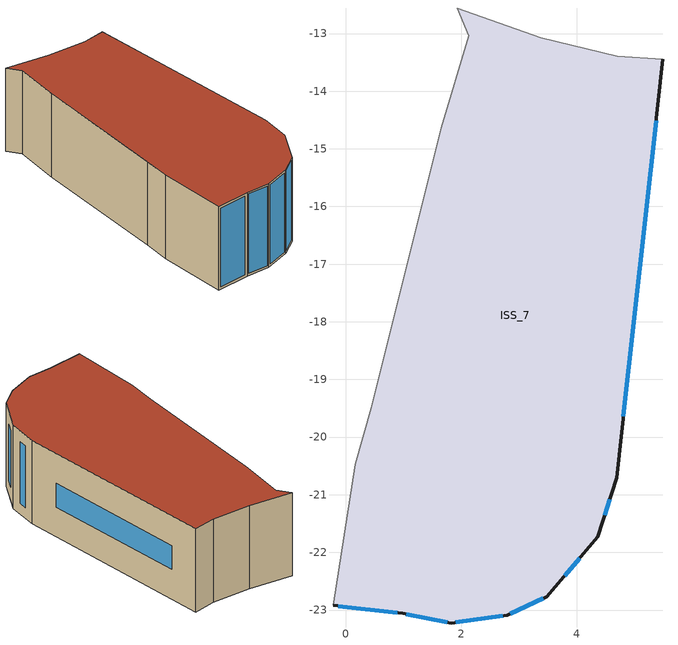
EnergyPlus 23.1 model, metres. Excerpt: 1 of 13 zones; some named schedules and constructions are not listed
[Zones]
ISS_7
 floor outside (90.1-2019 Nonresidential CZ 0 Exterior Floor (Mass)): -0.22,-22.92 0.16,-20.47 0.44,-19.49 1.65,-14.64 2.13,-13.04 1.93,-12.56 3.38,-13.07 4.71,-13.4 5.5,-13.44 4.7,-20.71 4.37,-21.73 3.48,-22.77 2.8,-23.09 1.83,-23.22 0.98,-23.06 z9
 wall outside (90.1-2019 Nonresidential CZ 0 Exterior Wall (Mass)): -0.22,-22.92 0.98,-23.06 1.83,-23.22 2.8,-23.09 3.48,-22.77 4.37,-21.73 4.7,-20.71 5.5,-13.44 z9:12
 wall to ISS_0 (Interior Partition (Mass)_FLIPPED): 5.5,-13.44 4.71,-13.4 3.38,-13.07 1.93,-12.56 2.13,-13.04 1.65,-14.64 0.44,-19.49 z9:12
 wall to ISS_11 (Interior Partition (Mass)): 0.44,-19.49 0.16,-20.47 -0.22,-22.92 z9:12
 window (90.1-2019 Nonresidential CZ 0 Glazing (Operable)): -0.13,-22.93 0.89,-23.05 z9.09:11.91; 1.05,-23.07 1.76,-23.21 z9.07:11.93; 1.9,-23.21 2.72,-23.1 z9.08:11.92; 2.85,-23.06 3.43,-22.8 z9.06:11.94; 3.8,-22.41 4.06,-22.1 z9.48:11.52; 4.49,-21.36 4.58,-21.08 z9.39:11.61; 4.81,-19.64 5.38,-14.51 z10.07:10.93
 roof outside (90.1-2019 Nonresidential CZ 0 Exterior Roof (Mass)): -0.22,-22.92 0.98,-23.06 1.83,-23.22 2.8,-23.09 3.48,-22.77 4.37,-21.73 4.7,-20.71 5.5,-13.44 4.71,-13.4 3.38,-13.07 1.93,-12.56 2.13,-13.04 1.65,-14.64 0.44,-19.49 0.16,-20.47 z12
[Schedule:Day:Hourly]
61e7fb13-a446-4ec6-a607-a4a6cd2284d3: Fraction, 1, 0, 1, 0, 0, 0, 0, 0, 0, 1, 1, 1, 0, 0, 0, 0, 0, 1, 1, 1, 1, 1, 1, 0
da508a49-ad8b-4e53-b9b2-d0164f52c373: Fraction, 1, 1, 1, 0, 0, 0, 1, 0, 1, 1, 1, 0, 1, 1, 1, 1, 1, 1, 1, 1, 1, 1, 1, 1
dcf350dc-4f7b-4b5e-b1b8-92644482046e: Fraction, 0, 0, 0, 0, 0, 0, 0, 0, 1, 1, 1, 0, 0, 1, 1, 1, 1, 1, 1, 1, 1, 1, 1, 1
ee0a353c-06c1-410a-9095-8f6744b1c2f1: Fraction, 1, 1, 1, 1, 1, 1, 0, 0, 1, 1, 1, 1, 0, 0, 0, 1, 1, 1, 1, 1, 1, 1, 1, 1
93529c20-7374-44df-b5d5-3c3c54298201: Fraction, 1, 1, 0, 0, 0, 0, 0, 0, 1, 1, 1, 1, 0, 0, 0, 0, 1, 1, 1, 1, 1, 1, 1, 1
ccaff583-bd9d-4d07-a1ac-620ebebbb31c: Fraction, 1, 1, 1, 0, 0, 0, 1, 1, 1, 1, 1, 0, 0, 0, 0, 0, 0, 0, 1, 1, 1, 1, 1, 1
82c106dd-bc00-4fce-8a04-eb4dc76f4f9c: Fraction, 1, 1, 1, 0, 0, 0, 1, 1, 1, 1, 0, 0, 0, 0, 0, 0, 0, 0, 0, 1, 1, 1, 1, 1
bbd0b068-26ff-4e4f-a8c0-b57341ff118f: Fraction, 1, 1, 1, 1, 1, 0, 0, 1, 1, 1, 1, 1, 1, 1, 1, 1, 1, 1, 1, 1, 1, 1, 1, 1
22fa6a63-464b-4f2c-a65c-d87b5fc7b7d2: Fraction, 1, 1, 1, 1, 1, 1, 1, 1, 1, 1, 1, 1, 0, 1, 0, 0, 0, 0, 1, 1, 1, 1, 1, 1
599195e0-ed3c-47ca-9420-8eb2dc85b173: Fraction, 1, 1, 1, 1, 1, 0, 0, 0, 1, 1, 1, 0, 0, 0, 0, 0, 1, 1, 1, 1, 1, 1, 1, 1
45bf7535-998e-43fd-8738-e1cb52290b51: Fraction, 1, 1, 1, 1, 1, 1, 1, 1, 1, 0, 1, 0, 0, 0, 1, 0, 1, 1, 1, 1, 1, 1, 1, 1
cabfadc2-6953-45da-a61a-3c777a358487: Fraction, 1, 1, 1, 1, 0, 1, 0, 1, 1, 1, 0, 0, 0, 1, 0, 0, 0, 1, 1, 1, 0, 0, 0, 0
6c62541d-0fa1-4a40-aa60-21a33239d522: Fraction, 0, 0, 1, 1, 0, 0, 0, 0, 1, 1, 1, 1, 1, 1, 1, 1, 1, 1, 1, 1, 1, 1, 1, 1
010681ba-3f35-4375-ab69-e478d26ef3a8: Fraction, 1, 1, 1, 1, 1, 0, 1, 0, 1, 1, 1, 0, 0, 0, 0, 0, 1, 1, 1, 0, 0, 0, 0, 0
f4995040-d87e-4d6b-8b10-33307671ceab: Fraction, 0, 0, 0, 1, 1, 0, 0, 0, 1, 1, 1, 1, 1, 1, 1, 1, 1, 1, 1, 1, 1, 1, 1, 1
40516d12-9d9c-490d-bfd0-43ec75ffd147: Fraction, 1, 1, 1, 1, 0, 1, 0, 0, 0, 1, 1, 1, 0, 1, 1, 1, 1, 1, 1, 1, 1, 1, 1, 1
f0ca66fc-98c0-45fc-b267-2071b25404df: Fraction, 1, 1, 1, 0, 1, 1, 1, 1, 1, 1, 1, 0, 0, 1, 0, 0, 1, 0, 1, 1, 1, 1, 1, 1
912a42c6-4e4a-4a4a-86b4-7e837848d989: Fraction, 1, 1, 1, 1, 1, 1, 1, 1, 1, 1, 1, 0, 0, 1, 1, 1, 1, 1, 1, 1, 1, 1, 1, 0
dc0ba347-f5a3-4e9a-83c0-c83cc8bc54ae: Fraction, 0, 1, 0, 0, 0, 0, 0, 0, 1, 1, 1, 0, 0, 0, 0, 0, 1, 1, 1, 1, 1, 1, 1, 1
ecea5fd7-fd1b-406f-aead-827340311a92: Fraction, 1, 0, 0, 0, 0, 0, 0, 0, 1, 1, 0, 1, 1, 1, 0, 1, 1, 1, 1, 1, 0, 0, 0, 0
2e9cac2a-bf76-4c29-afb8-0580842f94bd: Fraction, 0, 0, 0, 1, 0, 1, 1, 1, 1, 1, 1, 1, 0, 0, 0, 0, 1, 0, 1, 1, 1, 1, 1, 1
8ddd8f98-3bd6-4dbb-9028-2ad25883ccd4: Fraction, 1, 1, 1, 1, 1, 1, 0, 0, 1, 1, 1, 0, 0, 1, 1, 1, 1, 1, 1, 1, 1, 1, 1, 1
3e242ed7-cd6c-40cd-b18f-d34fd88d666a: Fraction, 1, 0, 0, 0, 0, 0, 1, 0, 0, 0, 0, 1, 1, 1, 1, 1, 1, 1, 1, 1, 1, 1, 1, 1
a575a69e-0300-4b39-b79f-9cb5c69989e1: Fraction, 1, 1, 1, 0, 1, 0, 0, 1, 1, 1, 1, 0, 1, 0, 0, 0, 0, 0, 0, 1, 1, 1, 1, 1
c71735a8-d2ba-4572-830a-0894734640e5: Fraction, 1, 1, 1, 0, 0, 0, 1, 1, 1, 1, 1, 1, 0, 0, 0, 0, 1, 1, 1, 1, 1, 1, 1, 1
15a84b72-439d-4805-ac4c-ff4de479cb51: Fraction, 1, 0, 0, 0, 0, 1, 0, 0, 1, 1, 1, 0, 0, 0, 0, 0, 0, 0, 0, 1, 1, 1, 1, 1
2fba47ff-7b53-40d4-9c31-7281f1302855: Fraction, 1, 1, 0, 0, 0, 1, 1, 0, 1, 1, 0, 0, 0, 0, 0, 0, 0, 0, 0, 0, 1, 1, 1, 1
3bb729e9-ca62-4469-8274-3f21b47b349f: Fraction, 1, 1, 1, 1, 1, 1, 1, 0, 1, 1, 0, 0, 0, 0, 0, 0, 1, 0, 0, 0, 0, 0, 1, 1
8c979c6f-6f2c-4314-9f72-cd5781efeae1: Fraction, 1, 1, 1, 1, 1, 1, 1, 1, 1, 0, 1, 0, 0, 0, 1, 1, 1, 1, 1, 1, 1, 1, 0, 0
c2eda44f-94bb-4372-852e-6bef2cd02afb: Fraction, 0, 0, 0, 0, 0, 0, 0, 0, 0, 1, 0, 1, 1, 0, 1, 1, 1, 1, 1, 0, 1, 1, 1, 0
cb2e8875-93ba-420c-9320-8b74680c8990: Fraction, 0, 0, 0, 0, 0, 0, 0, 0, 1, 1, 1, 0, 0, 0, 1, 1, 0, 0, 1, 1, 1, 1, 1, 0
e062ad48-5426-41dd-bf23-2009f85f336c: Fraction, 1, 1, 1, 1, 1, 1, 1, 1, 1, 1, 0, 1, 0, 0, 0, 1, 1, 1, 1, 1, 1, 1, 1, 1
9b7d131e-3186-449e-8b52-dd4789ce3bba: Fraction, 1, 0, 0, 0, 0, 0, 0, 0, 0, 1, 0, 0, 0, 0, 0, 1, 1, 1, 1, 0, 1, 0, 0, 0
035549cb-7cd7-4bfe-8bc9-e49292565a0c: Fraction, 1, 1, 1, 1, 0, 0, 0, 0, 0, 0, 0, 1, 1, 1, 1, 1, 1, 1, 0, 1, 1, 1, 1, 1
bd6db147-fc37-4205-9b11-5b6f46a8a82d: Fraction, 1, 0, 1, 1, 0, 1, 1, 0, 1, 1, 0, 0, 0, 1, 1, 0, 1, 1, 1, 1, 1, 1, 1, 1
14957d78-7096-4cd0-847d-719851f1f9cb: Fraction, 1, 1, 1, 1, 0, 0, 0, 0, 1, 1, 0, 0, 1, 1, 1, 1, 1, 1, 1, 1, 1, 1, 1, 1
acefeeb5-6950-4d29-9a31-038535040565: Fraction, 1, 1, 1, 1, 1, 0, 1, 1, 1, 0, 1, 0, 0, 0, 0, 0, 1, 1, 1, 1, 1, 1, 1, 0
c95166c3-0df7-4854-af66-5e402a93c156: Fraction, 0, 0, 0, 0, 0, 0, 0, 0, 1, 0, 0, 0, 0, 0, 0, 0, 1, 1, 1, 1, 1, 1, 1, 1
f497b814-0ae1-4cd8-a428-8543eff9f638: Fraction, 1, 1, 1, 1, 1, 1, 1, 1, 1, 0, 0, 0, 0, 0, 0, 1, 1, 1, 1, 1, 1, 1, 1, 1
e9c6165c-14cd-4937-a8e7-b565664e8b78: Fraction, 1, 0, 1, 1, 0, 0, 0, 0, 1, 0, 0, 0, 0, 0, 0, 0, 0, 0, 1, 1, 1, 1, 1, 1
3f10379c-0093-4767-992c-fd07ff15a921: Fraction, 1, 1, 0, 0, 0, 0, 0, 0, 1, 1, 1, 1, 1, 0, 1, 0, 0, 1, 1, 1, 1, 1, 1, 1
a515830e-e99d-4f80-8d2d-bceac72bcc96: Fraction, 1, 1, 0, 0, 0, 0, 0, 0, 0, 0, 1, 1, 1, 1, 1, 1, 1, 1, 1, 1, 0, 1, 1, 1
708f4b1b-d897-4e40-ba31-5dcf786ec232: Fraction, 0, 0, 0, 0, 0, 1, 1, 1, 1, 1, 1, 0, 0, 0, 0, 0, 0, 1, 1, 1, 1, 1, 1, 1
88f0f781-2095-4cab-811f-fcbeafe84bf1: Fraction, 1, 0, 0, 0, 0, 0, 0, 1, 1, 1, 1, 1, 1, 1, 1, 1, 0, 0, 0, 0, 0, 0, 0, 0
f0d131bc-7259-480b-abc7-8669a17035a5: Fraction, 1, 0, 1, 1, 0, 1, 1, 1, 1, 1, 1, 1, 0, 1, 1, 1, 1, 1, 1, 1, 1, 1, 1, 1
38160a7b-cedf-439a-8059-5cf7941b4912: Fraction, 1, 0, 0, 0, 0, 0, 0, 0, 0, 0, 1, 1, 1, 1, 1, 0, 0, 1, 1, 1, 1, 1, 1, 1
03ce9e7a-65d5-46a4-8d63-0140e1345a37: Fraction, 0, 0, 0, 1, 0, 0, 0, 0, 1, 1, 0, 0, 0, 0, 0, 0, 0, 0, 1, 1, 1, 1, 1, 1
cfbf5411-beb3-41e1-9a23-aa0ca608badd: Fraction, 1, 0, 1, 1, 1, 1, 1, 1, 1, 1, 0, 1, 1, 1, 0, 0, 0, 0, 0, 1, 1, 1, 1, 0
8dcef693-7ac2-4f5f-997f-bc84f486b6a7: Fraction, 0, 0, 0, 0, 0, 1, 0, 0, 0, 1, 1, 1, 1, 0, 0, 1, 1, 1, 1, 1, 1, 1, 1, 0
7eab9e2b-be06-4916-a95d-86be924a48ab: Fraction, 0, 0, 0, 0, 0, 0, 1, 1, 1, 1, 1, 0, 0, 0, 0, 0, 0, 1, 1, 1, 1, 1, 1, 1
54e0b8a6-a6b6-4136-87a9-f83568c42000: Fraction, 1, 0, 0, 0, 0, 0, 0, 1, 1, 1, 1, 0, 0, 0, 0, 1, 1, 1, 1, 1, 1, 1, 1, 1
9d288bcf-82ae-4146-9808-df23f250a1dc: Fraction, 1, 1, 0, 0, 0, 0, 0, 1, 1, 1, 0, 0, 0, 0, 1, 1, 1, 1, 1, 1, 1, 1, 1, 1
892ca305-55de-4dc0-af6a-51d8376fde55: Fraction, 0, 0, 0, 0, 0, 0, 0, 1, 1, 0, 0, 0, 1, 1, 1, 1, 1, 1, 1, 1, 1, 1, 1, 1
7994c865-9a9e-42bf-96af-63adb22c49f4: Fraction, 0, 0, 0, 0, 0, 0, 0, 0, 1, 0, 0, 1, 1, 1, 0, 0, 1, 1, 1, 1, 1, 1, 1, 1
dce1a1f0-0f4f-47f8-879e-e82bf6481323: Fraction, 1, 1, 1, 0, 0, 0, 1, 1, 1, 0, 0, 0, 0, 0, 0, 0, 0, 0, 1, 1, 1, 1, 1, 1
62544955-a936-482c-906c-381c0f763359: Fraction, 1, 1, 1, 1, 1, 1, 1, 0, 0, 0, 0, 1, 1, 1, 1, 1, 1, 1, 1, 1, 1, 1, 1, 0
7b40fb9b-38a4-4381-aacb-8ca0e517f460: Fraction, 0, 0, 0, 0, 0, 0, 0, 0, 1, 1, 1, 0, 0, 0, 0, 1, 1, 1, 0, 0, 0, 0, 0, 0
6cff4513-23d9-4409-9f82-67d1129c049c: Fraction, 0, 0, 0, 0, 0, 0, 0, 0, 0, 0, 0, 0, 0, 0, 0, 1, 1, 1, 1, 0, 0, 0, 1, 0
af7cea50-2548-4713-ade1-bb5f1317633d: Fraction, 0, 0, 0, 0, 0, 0, 0, 0, 1, 1, 0, 0, 1, 0, 1, 1, 1, 1, 1, 1, 1, 1, 1, 0
a6147425-efa8-4ccf-b728-ea99352bfbcc: Fraction, 0, 0, 0, 0, 0, 0, 0, 1, 1, 1, 0, 1, 1, 1, 1, 1, 1, 1, 1, 0, 0, 0, 0, 0
d3442ac6-991d-4841-938f-e4596bd3233e: Fraction, 0, 0, 0, 0, 0, 1, 1, 1, 1, 1, 0, 0, 0, 0, 0, 0, 0, 1, 1, 1, 1, 1, 1, 1
59d3c64f-cbeb-49ec-8387-58f3f2b90f9d: Fraction, 0, 0, 0, 0, 0, 0, 0, 0, 0, 0, 1, 1, 1, 1, 1, 1, 0, 1, 1, 1, 1, 1, 1, 1
66007fb2-c5ae-419e-81cc-261699452ae2: Fraction, 0, 0, 0, 0, 0, 0, 0, 0, 0, 0, 0, 0, 1, 1, 1, 1, 1, 1, 1, 1, 1, 0, 0, 0
7d14298f-0906-4f3e-9f36-b6a99c817ed8: Fraction, 0, 0, 0, 0, 0, 0, 0, 1, 1, 1, 0, 0, 0, 0, 0, 0, 0, 1, 1, 1, 1, 0, 0, 0
bd011661-e40d-459e-81a3-81152da9ae29: Fraction, 0, 0, 0, 0, 0, 0, 0, 0, 1, 1, 0, 0, 0, 0, 1, 0, 0, 0, 0, 0, 0, 0, 0, 0
a116ffe2-3308-46ed-a124-2af9f3d2e74a: Fraction, 0, 0, 0, 0, 0, 0, 0, 0, 0, 1, 1, 1, 1, 0, 1, 1, 1, 1, 1, 1, 1, 1, 1, 1
db9fa88f-338c-411f-a84f-49e209720758: Fraction, 0, 0, 0, 0, 0, 0, 0, 0, 1, 0, 0, 0, 0, 0, 0, 0, 0, 1, 0, 0, 0, 0, 0, 0
803f9708-a926-4751-926f-f16e332721b0: Fraction, 0, 0, 0, 0, 0, 0, 0, 0, 1, 1, 0, 0, 0, 0, 0, 0, 1, 1, 1, 1, 1, 1, 0, 0
2808f7b0-1c0f-4144-87d4-a76f10fee8d9: Fraction, 0, 0, 0, 0, 0, 0, 0, 1, 1, 1, 0, 0, 0, 1, 1, 1, 1, 0, 0, 0, 0, 0, 0, 0
e3fb42f2-a6d4-4862-bf0f-71ab0796680f: Fraction, 0, 0, 0, 0, 0, 0, 0, 0, 1, 1, 0, 0, 0, 0, 0, 0, 0, 1, 1, 1, 1, 1, 1, 0
0818dc65-244d-4940-a860-a19bc4301a4e: Fraction, 0, 0, 0, 0, 1, 0, 0, 1, 1, 1, 1, 0, 0, 0, 0, 0, 1, 1, 1, 1, 1, 1, 1, 1
2a278de2-dc39-4bd9-9e82-1f718675efa6: Fraction, 1, 1, 1, 1, 1, 0, 0, 0, 1, 1, 1, 1, 1, 0, 1, 1, 1, 1, 1, 1, 1, 1, 1, 1
b7428224-98b5-45bc-b742-e868bdf63f7d: Fraction, 0, 0, 0, 0, 0, 0, 0, 0, 1, 1, 0, 0, 0, 0, 1, 1, 1, 1, 1, 1, 1, 1, 1, 1
ffb6534b-00db-462c-8b74-2842105eb40f: Fraction, 1, 1, 1, 1, 1, 1, 1, 0, 1, 1, 1, 1, 1, 0, 1, 1, 1, 1, 1, 1, 1, 1, 0, 0
fecb7d50-88e2-4d1a-af6c-68455751857f: Fraction, 0, 0, 0, 0, 0, 0, 0, 0, 1, 1, 1, 0, 1, 1, 1, 1, 1, 1, 1, 1, 1, 0, 0, 0
9dc253b0-e231-4f2b-9ea7-828fee2c37e4: Fraction, 0, 0, 0, 0, 0, 0, 0, 0, 1, 1, 1, 1, 0, 0, 0, 1, 1, 1, 1, 1, 1, 1, 0, 0
9be23fc3-474e-46e7-80ab-479dcdd7b12c: Fraction, 0, 0, 0, 0, 0, 0, 0, 0, 0, 1, 1, 1, 0, 0, 1, 1, 1, 1, 1, 0, 0, 0, 0, 0
454bf78a-b83d-4394-8a58-09a865dced9e: Fraction, 0, 0, 0, 0, 0, 0, 0, 0, 1, 0, 1, 1, 0, 0, 0, 0, 0, 0, 0, 0, 0, 0, 0, 0
b4d43366-15f9-4acc-a29f-34d4b033d256: Fraction, 0, 0, 0, 0, 0, 0, 0, 0, 1, 1, 0, 1, 1, 1, 1, 1, 1, 1, 0, 0, 0, 0, 0, 0
4871399f-b61b-4905-af7a-bcd03d8ceefa: Fraction, 0, 0, 0, 0, 0, 0, 0, 0, 0, 1, 1, 1, 1, 0, 1, 1, 1, 1, 0, 0, 0, 0, 0, 0
763d6eef-4fd2-4aa6-889b-548632fdfbdf: Fraction, 0, 0, 0, 0, 0, 0, 0, 0, 0, 1, 1, 1, 0, 1, 1, 1, 1, 1, 1, 1, 1, 1, 1, 0
0f435dd7-9992-4b1e-916b-d8ab013a0a25: Fraction, 0, 0, 0, 0, 0, 0, 0, 0, 0, 1, 1, 1, 0, 0, 0, 0, 1, 0, 0, 0, 0, 0, 0, 0
af6d4643-a23d-428c-a926-324cae536613: Fraction, 0, 0, 0, 0, 0, 0, 0, 0, 1, 1, 0, 0, 1, 1, 1, 1, 0, 0, 0, 0, 0, 0, 0, 0
4a1d064e-6624-471d-9067-2aa29d2c6981: Fraction, 0, 0, 0, 0, 0, 0, 0, 0, 1, 1, 1, 1, 0, 0, 0, 0, 0, 0, 0, 0, 0, 0, 0, 0
5bd9e082-df74-473f-bff6-e8c21f54018f: Fraction, 0, 0, 0, 0, 0, 0, 0, 0, 1, 1, 1, 1, 1, 1, 1, 0, 0, 0, 0, 0, 0, 0, 0, 0
7245a75b-724e-4f00-8039-c1458dfc5d4f: Fraction, 0, 0, 0, 0, 0, 0, 0, 0, 0, 0, 0, 0, 0, 0, 0, 1, 1, 1, 0, 0, 0, 0, 0, 0
7cd69c54-cd54-49da-b36e-df01f1c90000: Fraction, 0, 0, 0, 0, 0, 0, 0, 0, 1, 0, 0, 0, 0, 0, 0, 0, 0, 0, 0, 0, 0, 0, 0, 0
5bc4788b-fd45-4e6f-9cfe-d2f56625bb94: Fraction, 0, 0, 0, 0, 0, 0, 0, 0, 0, 1, 1, 1, 1, 1, 1, 1, 0, 0, 1, 1, 1, 1, 0, 0
24f82ca7-02df-4b2b-8431-49b57da55878: Fraction, 0, 0, 0, 0, 0, 0, 0, 1, 1, 1, 0, 0, 0, 0, 0, 0, 0, 1, 1, 1, 1, 1, 1, 1
9154eef6-d584-40c8-9aaf-951aa9aadaa9: Fraction, 1, 0, 0, 0, 0, 0, 0, 0, 1, 1, 0, 1, 0, 0, 0, 1, 1, 1, 1, 1, 1, 1, 1, 0
ff37fa68-dd59-4cdc-90b5-d7eb4149bc4b: Fraction, 0, 0, 0, 0, 0, 0, 0, 0, 1, 1, 1, 0, 0, 0, 1, 1, 1, 0, 0, 0, 0, 0, 0, 0
4976e6ea-0732-4ae9-9683-e3dbb1fc3b68: Fraction, 0, 0, 0, 0, 0, 0, 0, 0, 1, 1, 0, 0, 0, 0, 0, 0, 0, 0, 1, 1, 1, 1, 0, 0
66a4b0d3-9729-4bf5-9d08-4a9be02f38f6: Fraction, 0, 0, 0, 0, 0, 0, 0, 0, 1, 1, 0, 1, 1, 1, 0, 0, 0, 0, 0, 0, 0, 0, 0, 0
33cd5aa4-a96e-426c-81d2-1221b210cbe2: Fraction, 0, 0, 0, 0, 0, 0, 0, 0, 1, 1, 1, 0, 0, 1, 1, 1, 1, 1, 1, 1, 0, 0, 0, 0
15d4cf67-ff78-4ec2-8d50-2fc886172d41: Fraction, 0, 0, 0, 0, 0, 0, 0, 0, 1, 1, 0, 0, 0, 0, 1, 1, 0, 1, 1, 1, 1, 0, 0, 0
ee9849e3-887a-499a-b882-28cbc8083034: Fraction, 0, 0, 0, 0, 0, 0, 0, 0, 0, 1, 0, 0, 0, 0, 0, 0, 0, 1, 1, 1, 1, 1, 0, 0
4b53910d-d204-4947-a54a-cd3d37a40da5: Fraction, 0, 0, 0, 0, 0, 0, 0, 0, 1, 1, 0, 0, 0, 1, 0, 0, 1, 1, 0, 0, 0, 0, 0, 0
1223336f-18bf-437e-8268-c0e1954d8743: Fraction, 0, 0, 0, 0, 0, 0, 0, 0, 0, 1, 1, 1, 1, 0, 1, 1, 1, 1, 1, 1, 1, 0, 0, 0
753e93bf-89d1-40d1-b309-9bce8eb9f664: Fraction, 0, 0, 0, 0, 0, 0, 0, 0, 1, 1, 1, 0, 0, 0, 0, 1, 1, 1, 1, 1, 1, 1, 1, 1
81dae9b8-5997-469a-9117-cbc3d17ebd06: Fraction, 1, 0, 0, 0, 0, 0, 0, 1, 1, 1, 0, 0, 0, 0, 1, 1, 1, 1, 1, 1, 0, 0, 0, 1
af543aae-b248-4037-99a1-4d50ae8ffb33: Fraction, 1, 1, 1, 1, 1, 1, 1, 1, 1, 1, 1, 0, 0, 1, 1, 0, 1, 1, 1, 1, 1, 1, 1, 1
5d5b2702-2c7f-483b-947f-456a0eea631f: Fraction, 1, 1, 1, 1, 1, 1, 1, 1, 1, 1, 1, 0, 0, 0, 0, 1, 1, 1, 1, 1, 1, 1, 1, 1
30d76fa2-4c50-4b3a-ad17-cc10b9aea00e: Fraction, 1, 1, 1, 1, 1, 1, 1, 1, 1, 1, 1, 0, 1, 1, 1, 1, 1, 1, 1, 1, 1, 1, 1, 1
b717b5df-fc11-4f22-a0bd-12f8fad6ab1c: Fraction, 1, 1, 1, 1, 0, 1, 1, 1, 1, 1, 1, 0, 0, 0, 1, 1, 1, 1, 1, 1, 1, 1, 1, 1
69c12385-b157-4fe4-8344-63f7e2c458b7: Fraction, 1, 1, 1, 1, 0, 1, 1, 1, 1, 1, 1, 0, 0, 0, 1, 0, 0, 0, 1, 1, 0, 0, 0, 0
2b8b0dab-d679-468d-919a-671dc34f505c: Fraction, 0, 0, 0, 1, 0, 0, 0, 0, 1, 0, 0, 0, 0, 0, 0, 0, 0, 0, 0, 0, 0, 0, 0, 0
b9656b78-909f-4a35-9a7a-69544d47ec9e: Fraction, 0, 0, 0, 0, 0, 0, 0, 0, 0, 1, 1, 1, 0, 0, 1, 1, 0, 0, 0, 0, 0, 0, 0, 0
6b2a8a7c-3353-40dc-b63b-3f8b394cf8f3: Fraction, 0, 0, 0, 0, 0, 0, 0, 0, 0, 1, 1, 0, 0, 1, 0, 1, 0, 0, 1, 0, 1, 1, 0, 1
e0015b53-feea-4429-ada7-d76f0b9231d1: Fraction, 1, 0, 0, 0, 0, 0, 0, 0, 0, 0, 0, 0, 0, 1, 1, 1, 1, 1, 1, 1, 0, 0, 0, 0
55596048-ec17-487a-902e-c55c7eb9ace5: Fraction, 0, 0, 0, 0, 0, 0, 0, 0, 0, 0, 0, 0, 1, 1, 1, 1, 1, 1, 1, 0, 0, 0, 0, 0
b853b29e-9c2c-4892-bd5c-8d3a8b51e72a: Fraction, 0, 0, 0, 0, 0, 0, 0, 0, 0, 0, 0, 0, 0, 0, 1, 0, 0, 0, 1, 0, 0, 0, 0, 0
252c8724-0607-4cdb-be98-c91667e48fc6: Fraction, 0, 0, 0, 0, 0, 0, 0, 0, 0, 1, 1, 1, 1, 1, 1, 1, 1, 1, 1, 1, 0, 0, 0, 0
c2935997-d6a9-4e1d-b60c-1610340fb184: Fraction, 0, 0, 0, 0, 0, 0, 0, 0, 1, 1, 1, 1, 0, 0, 0, 0, 1, 1, 1, 1, 1, 1, 0, 1
c9327b22-8aae-4475-9a9a-6cf8266ffa2d: Fraction, 0, 0, 0, 0, 0, 0, 0, 0, 0, 0, 1, 0, 0, 0, 0, 1, 1, 1, 1, 1, 0, 0, 0, 1
47a5a79d-addb-4f5c-b3b1-a9e1da72ace4: Fraction, 0, 0, 0, 0, 0, 0, 0, 0, 0, 1, 1, 1, 1, 0, 0, 0, 0, 0, 0, 0, 0, 0, 0, 0
ce5cffd1-dfe9-4efa-b3d5-d671689116b9: Fraction, 0, 0, 0, 0, 0, 0, 0, 0, 0, 0, 1, 1, 1, 1, 1, 1, 1, 0, 1, 0, 0, 0, 0, 0
0938b528-273c-47a1-9994-1ea175fea59f: Fraction, 0, 0, 0, 0, 0, 0, 0, 0, 1, 1, 1, 1, 0, 1, 0, 1, 0, 0, 0, 0, 1, 0, 0, 0
88c98681-de3d-4e86-ac7d-cc4d1fde16bc: Fraction, 0, 0, 0, 0, 0, 0, 0, 0, 1, 1, 1, 1, 0, 1, 1, 1, 1, 1, 1, 1, 1, 0, 0, 0
384e5245-378b-4e4a-ad9e-28e078c8ad76: Fraction, 0, 0, 0, 0, 0, 0, 0, 0, 1, 1, 1, 0, 1, 0, 0, 1, 1, 1, 1, 1, 1, 1, 1, 0
430e81d0-f273-4145-8489-7b59100bae38: Fraction, 0, 0, 1, 1, 0, 0, 1, 0, 1, 1, 1, 1, 0, 1, 1, 1, 1, 1, 1, 1, 1, 1, 1, 1
cc87b3bc-a484-4a66-ba94-8dbdbdef3971: Fraction, 1, 1, 0, 1, 1, 1, 0, 1, 1, 1, 1, 1, 1, 0, 0, 1, 1, 1, 1, 1, 1, 1, 1, 1
12642c11-dbef-4302-a739-7d4c22e4cf91: Fraction, 1, 1, 1, 1, 1, 1, 1, 1, 1, 1, 1, 0, 0, 0, 0, 0, 1, 1, 1, 1, 1, 1, 0, 1
235e2975-71d9-4922-b088-0a3fc6f7e5c8: Fraction, 0, 0, 1, 1, 0, 1, 1, 0, 1, 1, 1, 0, 0, 0, 0, 1, 1, 1, 1, 1, 1, 1, 1, 1
fd6bbb1e-dcd4-4596-a6b1-b28f948110c9: Fraction, 1, 0, 1, 0, 0, 0, 0, 0, 1, 1, 1, 0, 0, 0, 0, 0, 1, 1, 1, 1, 1, 1, 1, 1
17666d23-c914-44f2-9bf1-9adc02903633: Fraction, 1, 0, 0, 0, 0, 0, 0, 0, 1, 1, 1, 1, 0, 0, 0, 0, 1, 1, 1, 1, 1, 1, 1, 1
8a363d2e-cb01-49ae-b4df-73bd649d6a56: Fraction, 1, 1, 1, 0, 0, 1, 1, 0, 1, 1, 1, 0, 0, 0, 0, 0, 1, 1, 1, 1, 1, 1, 1, 1
645b4d4e-ac9d-495e-9a63-2e4d1f50bce6: Fraction, 1, 0, 0, 0, 0, 1, 1, 0, 1, 1, 1, 1, 1, 1, 1, 1, 1, 1, 1, 1, 1, 1, 0, 0
[Schedule:Year]
CoolAvail_ISS_0: Fraction, CoolAvail_ISS_0_0, 1, 1, 1, 7, CoolAvail_ISS_0_1, 1, 8, 1, 14, CoolAvail_ISS_0_2, 1, 15, 1, 21, CoolAvail_ISS_0_3, 1, 22, 1, 28, CoolAvail_ISS_0_4, 1, 29, 2, 4, CoolAvail_ISS_0_5, 2, 5, 2, 11, CoolAvail_ISS_0_6, 2, 12, 2, 18, CoolAvail_ISS_0_7, 2, 19, 2, 25, CoolAvail_ISS_0_8, 2, 26, 3, 4, CoolAvail_ISS_0_9, 3, 5, 3, 11, CoolAvail_ISS_0_10, 3, 12, 3, 18, CoolAvail_ISS_0_11, 3, 19, 3, 25, CoolAvail_ISS_0_12, 3, 26, 4, 1, CoolAvail_ISS_0_13, 4, 2, 4, 8, CoolAvail_ISS_0_14, 4, 9, 4, 15, CoolAvail_ISS_0_15, 4, 16, 4, 22, CoolAvail_ISS_0_16, 4, 23, 4, 29, CoolAvail_ISS_0_17, 4, 30, 5, 6, CoolAvail_ISS_0_18, 5, 7, 5, 13, CoolAvail_ISS_0_19, 5, 14, 5, 20, CoolAvail_ISS_0_20, 5, 21, 5, 27, CoolAvail_ISS_0_21, 5, 28, 6, 3, CoolAvail_ISS_0_22, 6, 4, 6, 10, CoolAvail_ISS_0_23, 6, 11, 6, 17, CoolAvail_ISS_0_24, 6, 18, 6, 24, CoolAvail_ISS_0_25, 6, 25, 7, 1, CoolAvail_ISS_0_26, 7, 2, 7, 8, CoolAvail_ISS_0_27, 7, 9, 7, 15, CoolAvail_ISS_0_28, 7, 16, 7, 22, CoolAvail_ISS_0_29, 7, 23, 7, 29, CoolAvail_ISS_0_30, 7, 30, 8, 5, CoolAvail_ISS_0_31, 8, 6, 8, 12, CoolAvail_ISS_0_32, 8, 13, 8, 19, CoolAvail_ISS_0_33, 8, 20, 8, 26, CoolAvail_ISS_0_34, 8, 27, 9, 2, CoolAvail_ISS_0_35, 9, 3, 9, 9, CoolAvail_ISS_0_36, 9, 10, 9, 16, CoolAvail_ISS_0_37, 9, 17, 9, 23, CoolAvail_ISS_0_38, 9, 24, 9, 30, CoolAvail_ISS_0_39, 10, 1, 10, 7, CoolAvail_ISS_0_40, 10, 8, 10, 14, CoolAvail_ISS_0_41, 10, 15, 10, 21, CoolAvail_ISS_0_42, 10, 22, 10, 28, CoolAvail_ISS_0_43, 10, 29, 11, 4, CoolAvail_ISS_0_44, 11, 5, 11, 11, CoolAvail_ISS_0_45, 11, 12, 11, 18, CoolAvail_ISS_0_46, 11, 19, 11, 25, CoolAvail_ISS_0_47, 11, 26, 12, 2, CoolAvail_ISS_0_48, 12, 3, 12, 9, CoolAvail_ISS_0_49, 12, 10, 12, 16, CoolAvail_ISS_0_50, 12, 17, 12, 23, CoolAvail_ISS_0_51, 12, 24, 12, 30, CoolAvail_ISS_0_52, 12, 31, 12, 31
CoolAvail_ISS_1: Fraction, CoolAvail_ISS_1_0, 1, 1, 1, 7, CoolAvail_ISS_1_1, 1, 8, 1, 14, CoolAvail_ISS_1_2, 1, 15, 1, 21, CoolAvail_ISS_1_3, 1, 22, 1, 28, CoolAvail_ISS_1_4, 1, 29, 2, 4, CoolAvail_ISS_1_5, 2, 5, 2, 11, CoolAvail_ISS_1_6, 2, 12, 2, 18, CoolAvail_ISS_1_7, 2, 19, 2, 25, CoolAvail_ISS_1_8, 2, 26, 3, 4, CoolAvail_ISS_1_9, 3, 5, 3, 11, CoolAvail_ISS_1_10, 3, 12, 3, 18, CoolAvail_ISS_1_11, 3, 19, 3, 25, CoolAvail_ISS_1_12, 3, 26, 4, 1, CoolAvail_ISS_1_13, 4, 2, 4, 8, CoolAvail_ISS_1_14, 4, 9, 4, 15, CoolAvail_ISS_1_15, 4, 16, 4, 22, CoolAvail_ISS_1_16, 4, 23, 4, 29, CoolAvail_ISS_1_17, 4, 30, 5, 6, CoolAvail_ISS_1_18, 5, 7, 5, 13, CoolAvail_ISS_1_19, 5, 14, 5, 20, CoolAvail_ISS_1_20, 5, 21, 5, 27, CoolAvail_ISS_1_21, 5, 28, 6, 3, CoolAvail_ISS_1_22, 6, 4, 6, 10, CoolAvail_ISS_1_23, 6, 11, 6, 17, CoolAvail_ISS_1_24, 6, 18, 6, 24, CoolAvail_ISS_1_25, 6, 25, 7, 1, CoolAvail_ISS_1_26, 7, 2, 7, 8, CoolAvail_ISS_1_27, 7, 9, 7, 15, CoolAvail_ISS_1_28, 7, 16, 7, 22, CoolAvail_ISS_1_29, 7, 23, 7, 29, CoolAvail_ISS_1_30, 7, 30, 8, 5, CoolAvail_ISS_1_31, 8, 6, 8, 12, CoolAvail_ISS_1_32, 8, 13, 8, 19, CoolAvail_ISS_1_33, 8, 20, 8, 26, CoolAvail_ISS_1_34, 8, 27, 9, 2, CoolAvail_ISS_1_35, 9, 3, 9, 9, CoolAvail_ISS_1_36, 9, 10, 9, 16, CoolAvail_ISS_1_37, 9, 17, 9, 23, CoolAvail_ISS_1_38, 9, 24, 9, 30, CoolAvail_ISS_1_39, 10, 1, 10, 7, CoolAvail_ISS_1_40, 10, 8, 10, 14, CoolAvail_ISS_1_41, 10, 15, 10, 21, CoolAvail_ISS_1_42, 10, 22, 10, 28, CoolAvail_ISS_1_43, 10, 29, 11, 4, CoolAvail_ISS_1_44, 11, 5, 11, 11, CoolAvail_ISS_1_45, 11, 12, 11, 18, CoolAvail_ISS_1_46, 11, 19, 11, 25, CoolAvail_ISS_1_47, 11, 26, 12, 2, CoolAvail_ISS_1_48, 12, 3, 12, 9, CoolAvail_ISS_1_49, 12, 10, 12, 16, CoolAvail_ISS_1_50, 12, 17, 12, 23, CoolAvail_ISS_1_51, 12, 24, 12, 30, CoolAvail_ISS_1_52, 12, 31, 12, 31
CoolAvail_ISS_2: Fraction, CoolAvail_ISS_2_0, 1, 1, 1, 7, CoolAvail_ISS_2_1, 1, 8, 1, 14, CoolAvail_ISS_2_2, 1, 15, 1, 21, CoolAvail_ISS_2_3, 1, 22, 1, 28, CoolAvail_ISS_2_4, 1, 29, 2, 4, CoolAvail_ISS_2_5, 2, 5, 2, 11, CoolAvail_ISS_2_6, 2, 12, 2, 18, CoolAvail_ISS_2_7, 2, 19, 2, 25, CoolAvail_ISS_2_8, 2, 26, 3, 4, CoolAvail_ISS_2_9, 3, 5, 3, 11, CoolAvail_ISS_2_10, 3, 12, 3, 18, CoolAvail_ISS_2_11, 3, 19, 3, 25, CoolAvail_ISS_2_12, 3, 26, 4, 1, CoolAvail_ISS_2_13, 4, 2, 4, 8, CoolAvail_ISS_2_14, 4, 9, 4, 15, CoolAvail_ISS_2_15, 4, 16, 4, 22, CoolAvail_ISS_2_16, 4, 23, 4, 29, CoolAvail_ISS_2_17, 4, 30, 5, 6, CoolAvail_ISS_2_18, 5, 7, 5, 13, CoolAvail_ISS_2_19, 5, 14, 5, 20, CoolAvail_ISS_2_20, 5, 21, 5, 27, CoolAvail_ISS_2_21, 5, 28, 6, 3, CoolAvail_ISS_2_22, 6, 4, 6, 10, CoolAvail_ISS_2_23, 6, 11, 6, 17, CoolAvail_ISS_2_24, 6, 18, 6, 24, CoolAvail_ISS_2_25, 6, 25, 7, 1, CoolAvail_ISS_2_26, 7, 2, 7, 8, CoolAvail_ISS_2_27, 7, 9, 7, 15, CoolAvail_ISS_2_28, 7, 16, 7, 22, CoolAvail_ISS_2_29, 7, 23, 7, 29, CoolAvail_ISS_2_30, 7, 30, 8, 5, CoolAvail_ISS_2_31, 8, 6, 8, 12, CoolAvail_ISS_2_32, 8, 13, 8, 19, CoolAvail_ISS_2_33, 8, 20, 8, 26, CoolAvail_ISS_2_34, 8, 27, 9, 2, CoolAvail_ISS_2_35, 9, 3, 9, 9, CoolAvail_ISS_2_36, 9, 10, 9, 16, CoolAvail_ISS_2_37, 9, 17, 9, 23, CoolAvail_ISS_2_38, 9, 24, 9, 30, CoolAvail_ISS_2_39, 10, 1, 10, 7, CoolAvail_ISS_2_40, 10, 8, 10, 14, CoolAvail_ISS_2_41, 10, 15, 10, 21, CoolAvail_ISS_2_42, 10, 22, 10, 28, CoolAvail_ISS_2_43, 10, 29, 11, 4, CoolAvail_ISS_2_44, 11, 5, 11, 11, CoolAvail_ISS_2_45, 11, 12, 11, 18, CoolAvail_ISS_2_46, 11, 19, 11, 25, CoolAvail_ISS_2_47, 11, 26, 12, 2, CoolAvail_ISS_2_48, 12, 3, 12, 9, CoolAvail_ISS_2_49, 12, 10, 12, 16, CoolAvail_ISS_2_50, 12, 17, 12, 23, CoolAvail_ISS_2_51, 12, 24, 12, 30, CoolAvail_ISS_2_52, 12, 31, 12, 31
CoolAvail_ISS_3: Fraction, CoolAvail_ISS_3_0, 1, 1, 1, 7, CoolAvail_ISS_3_1, 1, 8, 1, 14, CoolAvail_ISS_3_2, 1, 15, 1, 21, CoolAvail_ISS_3_3, 1, 22, 1, 28, CoolAvail_ISS_3_4, 1, 29, 2, 4, CoolAvail_ISS_3_5, 2, 5, 2, 11, CoolAvail_ISS_3_6, 2, 12, 2, 18, CoolAvail_ISS_3_7, 2, 19, 2, 25, CoolAvail_ISS_3_8, 2, 26, 3, 4, CoolAvail_ISS_3_9, 3, 5, 3, 11, CoolAvail_ISS_3_10, 3, 12, 3, 18, CoolAvail_ISS_3_11, 3, 19, 3, 25, CoolAvail_ISS_3_12, 3, 26, 4, 1, CoolAvail_ISS_3_13, 4, 2, 4, 8, CoolAvail_ISS_3_14, 4, 9, 4, 15, CoolAvail_ISS_3_15, 4, 16, 4, 22, CoolAvail_ISS_3_16, 4, 23, 4, 29, CoolAvail_ISS_3_17, 4, 30, 5, 6, CoolAvail_ISS_3_18, 5, 7, 5, 13, CoolAvail_ISS_3_19, 5, 14, 5, 20, CoolAvail_ISS_3_20, 5, 21, 5, 27, CoolAvail_ISS_3_21, 5, 28, 6, 3, CoolAvail_ISS_3_22, 6, 4, 6, 10, CoolAvail_ISS_3_23, 6, 11, 6, 17, CoolAvail_ISS_3_24, 6, 18, 6, 24, CoolAvail_ISS_3_25, 6, 25, 7, 1, CoolAvail_ISS_3_26, 7, 2, 7, 8, CoolAvail_ISS_3_27, 7, 9, 7, 15, CoolAvail_ISS_3_28, 7, 16, 7, 22, CoolAvail_ISS_3_29, 7, 23, 7, 29, CoolAvail_ISS_3_30, 7, 30, 8, 5, CoolAvail_ISS_3_31, 8, 6, 8, 12, CoolAvail_ISS_3_32, 8, 13, 8, 19, CoolAvail_ISS_3_33, 8, 20, 8, 26, CoolAvail_ISS_3_34, 8, 27, 9, 2, CoolAvail_ISS_3_35, 9, 3, 9, 9, CoolAvail_ISS_3_36, 9, 10, 9, 16, CoolAvail_ISS_3_37, 9, 17, 9, 23, CoolAvail_ISS_3_38, 9, 24, 9, 30, CoolAvail_ISS_3_39, 10, 1, 10, 7, CoolAvail_ISS_3_40, 10, 8, 10, 14, CoolAvail_ISS_3_41, 10, 15, 10, 21, CoolAvail_ISS_3_42, 10, 22, 10, 28, CoolAvail_ISS_3_43, 10, 29, 11, 4, CoolAvail_ISS_3_44, 11, 5, 11, 11, CoolAvail_ISS_3_45, 11, 12, 11, 18, CoolAvail_ISS_3_46, 11, 19, 11, 25, CoolAvail_ISS_3_47, 11, 26, 12, 2, CoolAvail_ISS_3_48, 12, 3, 12, 9, CoolAvail_ISS_3_49, 12, 10, 12, 16, CoolAvail_ISS_3_50, 12, 17, 12, 23, CoolAvail_ISS_3_51, 12, 24, 12, 30, CoolAvail_ISS_3_52, 12, 31, 12, 31
CoolAvail_ISS_4: Fraction, CoolAvail_ISS_4_0, 1, 1, 1, 7, CoolAvail_ISS_4_1, 1, 8, 1, 14, CoolAvail_ISS_4_2, 1, 15, 1, 21, CoolAvail_ISS_4_3, 1, 22, 1, 28, CoolAvail_ISS_4_4, 1, 29, 2, 4, CoolAvail_ISS_4_5, 2, 5, 2, 11, CoolAvail_ISS_4_6, 2, 12, 2, 18, CoolAvail_ISS_4_7, 2, 19, 2, 25, CoolAvail_ISS_4_8, 2, 26, 3, 4, CoolAvail_ISS_4_9, 3, 5, 3, 11, CoolAvail_ISS_4_10, 3, 12, 3, 18, CoolAvail_ISS_4_11, 3, 19, 3, 25, CoolAvail_ISS_4_12, 3, 26, 4, 1, CoolAvail_ISS_4_13, 4, 2, 4, 8, CoolAvail_ISS_4_14, 4, 9, 4, 15, CoolAvail_ISS_4_15, 4, 16, 4, 22, CoolAvail_ISS_4_16, 4, 23, 4, 29, CoolAvail_ISS_4_17, 4, 30, 5, 6, CoolAvail_ISS_4_18, 5, 7, 5, 13, CoolAvail_ISS_4_19, 5, 14, 5, 20, CoolAvail_ISS_4_20, 5, 21, 5, 27, CoolAvail_ISS_4_21, 5, 28, 6, 3, CoolAvail_ISS_4_22, 6, 4, 6, 10, CoolAvail_ISS_4_23, 6, 11, 6, 17, CoolAvail_ISS_4_24, 6, 18, 6, 24, CoolAvail_ISS_4_25, 6, 25, 7, 1, CoolAvail_ISS_4_26, 7, 2, 7, 8, CoolAvail_ISS_4_27, 7, 9, 7, 15, CoolAvail_ISS_4_28, 7, 16, 7, 22, CoolAvail_ISS_4_29, 7, 23, 7, 29, CoolAvail_ISS_4_30, 7, 30, 8, 5, CoolAvail_ISS_4_31, 8, 6, 8, 12, CoolAvail_ISS_4_32, 8, 13, 8, 19, CoolAvail_ISS_4_33, 8, 20, 8, 26, CoolAvail_ISS_4_34, 8, 27, 9, 2, CoolAvail_ISS_4_35, 9, 3, 9, 9, CoolAvail_ISS_4_36, 9, 10, 9, 16, CoolAvail_ISS_4_37, 9, 17, 9, 23, CoolAvail_ISS_4_38, 9, 24, 9, 30, CoolAvail_ISS_4_39, 10, 1, 10, 7, CoolAvail_ISS_4_40, 10, 8, 10, 14, CoolAvail_ISS_4_41, 10, 15, 10, 21, CoolAvail_ISS_4_42, 10, 22, 10, 28, CoolAvail_ISS_4_43, 10, 29, 11, 4, CoolAvail_ISS_4_44, 11, 5, 11, 11, CoolAvail_ISS_4_45, 11, 12, 11, 18, CoolAvail_ISS_4_46, 11, 19, 11, 25, CoolAvail_ISS_4_47, 11, 26, 12, 2, CoolAvail_ISS_4_48, 12, 3, 12, 9, CoolAvail_ISS_4_49, 12, 10, 12, 16, CoolAvail_ISS_4_50, 12, 17, 12, 23, CoolAvail_ISS_4_51, 12, 24, 12, 30, CoolAvail_ISS_4_52, 12, 31, 12, 31
CoolAvail_ISS_5: Fraction, CoolAvail_ISS_5_0, 1, 1, 1, 7, CoolAvail_ISS_5_1, 1, 8, 1, 14, CoolAvail_ISS_5_2, 1, 15, 1, 21, CoolAvail_ISS_5_3, 1, 22, 1, 28, CoolAvail_ISS_5_4, 1, 29, 2, 4, CoolAvail_ISS_5_5, 2, 5, 2, 11, CoolAvail_ISS_5_6, 2, 12, 2, 18, CoolAvail_ISS_5_7, 2, 19, 2, 25, CoolAvail_ISS_5_8, 2, 26, 3, 4, CoolAvail_ISS_5_9, 3, 5, 3, 11, CoolAvail_ISS_5_10, 3, 12, 3, 18, CoolAvail_ISS_5_11, 3, 19, 3, 25, CoolAvail_ISS_5_12, 3, 26, 4, 1, CoolAvail_ISS_5_13, 4, 2, 4, 8, CoolAvail_ISS_5_14, 4, 9, 4, 15, CoolAvail_ISS_5_15, 4, 16, 4, 22, CoolAvail_ISS_5_16, 4, 23, 4, 29, CoolAvail_ISS_5_17, 4, 30, 5, 6, CoolAvail_ISS_5_18, 5, 7, 5, 13, CoolAvail_ISS_5_19, 5, 14, 5, 20, CoolAvail_ISS_5_20, 5, 21, 5, 27, CoolAvail_ISS_5_21, 5, 28, 6, 3, CoolAvail_ISS_5_22, 6, 4, 6, 10, CoolAvail_ISS_5_23, 6, 11, 6, 17, CoolAvail_ISS_5_24, 6, 18, 6, 24, CoolAvail_ISS_5_25, 6, 25, 7, 1, CoolAvail_ISS_5_26, 7, 2, 7, 8, CoolAvail_ISS_5_27, 7, 9, 7, 15, CoolAvail_ISS_5_28, 7, 16, 7, 22, CoolAvail_ISS_5_29, 7, 23, 7, 29, CoolAvail_ISS_5_30, 7, 30, 8, 5, CoolAvail_ISS_5_31, 8, 6, 8, 12, CoolAvail_ISS_5_32, 8, 13, 8, 19, CoolAvail_ISS_5_33, 8, 20, 8, 26, CoolAvail_ISS_5_34, 8, 27, 9, 2, CoolAvail_ISS_5_35, 9, 3, 9, 9, CoolAvail_ISS_5_36, 9, 10, 9, 16, CoolAvail_ISS_5_37, 9, 17, 9, 23, CoolAvail_ISS_5_38, 9, 24, 9, 30, CoolAvail_ISS_5_39, 10, 1, 10, 7, CoolAvail_ISS_5_40, 10, 8, 10, 14, CoolAvail_ISS_5_41, 10, 15, 10, 21, CoolAvail_ISS_5_42, 10, 22, 10, 28, CoolAvail_ISS_5_43, 10, 29, 11, 4, CoolAvail_ISS_5_44, 11, 5, 11, 11, CoolAvail_ISS_5_45, 11, 12, 11, 18, CoolAvail_ISS_5_46, 11, 19, 11, 25, CoolAvail_ISS_5_47, 11, 26, 12, 2, CoolAvail_ISS_5_48, 12, 3, 12, 9, CoolAvail_ISS_5_49, 12, 10, 12, 16, CoolAvail_ISS_5_50, 12, 17, 12, 23, CoolAvail_ISS_5_51, 12, 24, 12, 30, CoolAvail_ISS_5_52, 12, 31, 12, 31
CoolAvail_ISS_6: Fraction, CoolAvail_ISS_6_0, 1, 1, 1, 7, CoolAvail_ISS_6_1, 1, 8, 1, 14, CoolAvail_ISS_6_2, 1, 15, 1, 21, CoolAvail_ISS_6_3, 1, 22, 1, 28, CoolAvail_ISS_6_4, 1, 29, 2, 4, CoolAvail_ISS_6_5, 2, 5, 2, 11, CoolAvail_ISS_6_6, 2, 12, 2, 18, CoolAvail_ISS_6_7, 2, 19, 2, 25, CoolAvail_ISS_6_8, 2, 26, 3, 4, CoolAvail_ISS_6_9, 3, 5, 3, 11, CoolAvail_ISS_6_10, 3, 12, 3, 18, CoolAvail_ISS_6_11, 3, 19, 3, 25, CoolAvail_ISS_6_12, 3, 26, 4, 1, CoolAvail_ISS_6_13, 4, 2, 4, 8, CoolAvail_ISS_6_14, 4, 9, 4, 15, CoolAvail_ISS_6_15, 4, 16, 4, 22, CoolAvail_ISS_6_16, 4, 23, 4, 29, CoolAvail_ISS_6_17, 4, 30, 5, 6, CoolAvail_ISS_6_18, 5, 7, 5, 13, CoolAvail_ISS_6_19, 5, 14, 5, 20, CoolAvail_ISS_6_20, 5, 21, 5, 27, CoolAvail_ISS_6_21, 5, 28, 6, 3, CoolAvail_ISS_6_22, 6, 4, 6, 10, CoolAvail_ISS_6_23, 6, 11, 6, 17, CoolAvail_ISS_6_24, 6, 18, 6, 24, CoolAvail_ISS_6_25, 6, 25, 7, 1, CoolAvail_ISS_6_26, 7, 2, 7, 8, CoolAvail_ISS_6_27, 7, 9, 7, 15, CoolAvail_ISS_6_28, 7, 16, 7, 22, CoolAvail_ISS_6_29, 7, 23, 7, 29, CoolAvail_ISS_6_30, 7, 30, 8, 5, CoolAvail_ISS_6_31, 8, 6, 8, 12, CoolAvail_ISS_6_32, 8, 13, 8, 19, CoolAvail_ISS_6_33, 8, 20, 8, 26, CoolAvail_ISS_6_34, 8, 27, 9, 2, CoolAvail_ISS_6_35, 9, 3, 9, 9, CoolAvail_ISS_6_36, 9, 10, 9, 16, CoolAvail_ISS_6_37, 9, 17, 9, 23, CoolAvail_ISS_6_38, 9, 24, 9, 30, CoolAvail_ISS_6_39, 10, 1, 10, 7, CoolAvail_ISS_6_40, 10, 8, 10, 14, CoolAvail_ISS_6_41, 10, 15, 10, 21, CoolAvail_ISS_6_42, 10, 22, 10, 28, CoolAvail_ISS_6_43, 10, 29, 11, 4, CoolAvail_ISS_6_44, 11, 5, 11, 11, CoolAvail_ISS_6_45, 11, 12, 11, 18, CoolAvail_ISS_6_46, 11, 19, 11, 25, CoolAvail_ISS_6_47, 11, 26, 12, 2, CoolAvail_ISS_6_48, 12, 3, 12, 9, CoolAvail_ISS_6_49, 12, 10, 12, 16, CoolAvail_ISS_6_50, 12, 17, 12, 23, CoolAvail_ISS_6_51, 12, 24, 12, 30, CoolAvail_ISS_6_52, 12, 31, 12, 31
CoolAvail_ISS_7: Fraction, CoolAvail_ISS_7_0, 1, 1, 1, 7, CoolAvail_ISS_7_1, 1, 8, 1, 14, CoolAvail_ISS_7_2, 1, 15, 1, 21, CoolAvail_ISS_7_3, 1, 22, 1, 28, CoolAvail_ISS_7_4, 1, 29, 2, 4, CoolAvail_ISS_7_5, 2, 5, 2, 11, CoolAvail_ISS_7_6, 2, 12, 2, 18, CoolAvail_ISS_7_7, 2, 19, 2, 25, CoolAvail_ISS_7_8, 2, 26, 3, 4, CoolAvail_ISS_7_9, 3, 5, 3, 11, CoolAvail_ISS_7_10, 3, 12, 3, 18, CoolAvail_ISS_7_11, 3, 19, 3, 25, CoolAvail_ISS_7_12, 3, 26, 4, 1, CoolAvail_ISS_7_13, 4, 2, 4, 8, CoolAvail_ISS_7_14, 4, 9, 4, 15, CoolAvail_ISS_7_15, 4, 16, 4, 22, CoolAvail_ISS_7_16, 4, 23, 4, 29, CoolAvail_ISS_7_17, 4, 30, 5, 6, CoolAvail_ISS_7_18, 5, 7, 5, 13, CoolAvail_ISS_7_19, 5, 14, 5, 20, CoolAvail_ISS_7_20, 5, 21, 5, 27, CoolAvail_ISS_7_21, 5, 28, 6, 3, CoolAvail_ISS_7_22, 6, 4, 6, 10, CoolAvail_ISS_7_23, 6, 11, 6, 17, CoolAvail_ISS_7_24, 6, 18, 6, 24, CoolAvail_ISS_7_25, 6, 25, 7, 1, CoolAvail_ISS_7_26, 7, 2, 7, 8, CoolAvail_ISS_7_27, 7, 9, 7, 15, CoolAvail_ISS_7_28, 7, 16, 7, 22, CoolAvail_ISS_7_29, 7, 23, 7, 29, CoolAvail_ISS_7_30, 7, 30, 8, 5, CoolAvail_ISS_7_31, 8, 6, 8, 12, CoolAvail_ISS_7_32, 8, 13, 8, 19, CoolAvail_ISS_7_33, 8, 20, 8, 26, CoolAvail_ISS_7_34, 8, 27, 9, 2, CoolAvail_ISS_7_35, 9, 3, 9, 9, CoolAvail_ISS_7_36, 9, 10, 9, 16, CoolAvail_ISS_7_37, 9, 17, 9, 23, CoolAvail_ISS_7_38, 9, 24, 9, 30, CoolAvail_ISS_7_39, 10, 1, 10, 7, CoolAvail_ISS_7_40, 10, 8, 10, 14, CoolAvail_ISS_7_41, 10, 15, 10, 21, CoolAvail_ISS_7_42, 10, 22, 10, 28, CoolAvail_ISS_7_43, 10, 29, 11, 4, CoolAvail_ISS_7_44, 11, 5, 11, 11, CoolAvail_ISS_7_45, 11, 12, 11, 18, CoolAvail_ISS_7_46, 11, 19, 11, 25, CoolAvail_ISS_7_47, 11, 26, 12, 2, CoolAvail_ISS_7_48, 12, 3, 12, 9, CoolAvail_ISS_7_49, 12, 10, 12, 16, CoolAvail_ISS_7_50, 12, 17, 12, 23, CoolAvail_ISS_7_51, 12, 24, 12, 30, CoolAvail_ISS_7_52, 12, 31, 12, 31
CoolAvail_ISS_8: Fraction, CoolAvail_ISS_8_0, 1, 1, 1, 7, CoolAvail_ISS_8_1, 1, 8, 1, 14, CoolAvail_ISS_8_2, 1, 15, 1, 21, CoolAvail_ISS_8_3, 1, 22, 1, 28, CoolAvail_ISS_8_4, 1, 29, 2, 4, CoolAvail_ISS_8_5, 2, 5, 2, 11, CoolAvail_ISS_8_6, 2, 12, 2, 18, CoolAvail_ISS_8_7, 2, 19, 2, 25, CoolAvail_ISS_8_8, 2, 26, 3, 4, CoolAvail_ISS_8_9, 3, 5, 3, 11, CoolAvail_ISS_8_10, 3, 12, 3, 18, CoolAvail_ISS_8_11, 3, 19, 3, 25, CoolAvail_ISS_8_12, 3, 26, 4, 1, CoolAvail_ISS_8_13, 4, 2, 4, 8, CoolAvail_ISS_8_14, 4, 9, 4, 15, CoolAvail_ISS_8_15, 4, 16, 4, 22, CoolAvail_ISS_8_16, 4, 23, 4, 29, CoolAvail_ISS_8_17, 4, 30, 5, 6, CoolAvail_ISS_8_18, 5, 7, 5, 13, CoolAvail_ISS_8_19, 5, 14, 5, 20, CoolAvail_ISS_8_20, 5, 21, 5, 27, CoolAvail_ISS_8_21, 5, 28, 6, 3, CoolAvail_ISS_8_22, 6, 4, 6, 10, CoolAvail_ISS_8_23, 6, 11, 6, 17, CoolAvail_ISS_8_24, 6, 18, 6, 24, CoolAvail_ISS_8_25, 6, 25, 7, 1, CoolAvail_ISS_8_26, 7, 2, 7, 8, CoolAvail_ISS_8_27, 7, 9, 7, 15, CoolAvail_ISS_8_28, 7, 16, 7, 22, CoolAvail_ISS_8_29, 7, 23, 7, 29, CoolAvail_ISS_8_30, 7, 30, 8, 5, CoolAvail_ISS_8_31, 8, 6, 8, 12, CoolAvail_ISS_8_32, 8, 13, 8, 19, CoolAvail_ISS_8_33, 8, 20, 8, 26, CoolAvail_ISS_8_34, 8, 27, 9, 2, CoolAvail_ISS_8_35, 9, 3, 9, 9, CoolAvail_ISS_8_36, 9, 10, 9, 16, CoolAvail_ISS_8_37, 9, 17, 9, 23, CoolAvail_ISS_8_38, 9, 24, 9, 30, CoolAvail_ISS_8_39, 10, 1, 10, 7, CoolAvail_ISS_8_40, 10, 8, 10, 14, CoolAvail_ISS_8_41, 10, 15, 10, 21, CoolAvail_ISS_8_42, 10, 22, 10, 28, CoolAvail_ISS_8_43, 10, 29, 11, 4, CoolAvail_ISS_8_44, 11, 5, 11, 11, CoolAvail_ISS_8_45, 11, 12, 11, 18, CoolAvail_ISS_8_46, 11, 19, 11, 25, CoolAvail_ISS_8_47, 11, 26, 12, 2, CoolAvail_ISS_8_48, 12, 3, 12, 9, CoolAvail_ISS_8_49, 12, 10, 12, 16, CoolAvail_ISS_8_50, 12, 17, 12, 23, CoolAvail_ISS_8_51, 12, 24, 12, 30, CoolAvail_ISS_8_52, 12, 31, 12, 31
CoolAvail_ISS_9: Fraction, CoolAvail_ISS_9_0, 1, 1, 1, 7, CoolAvail_ISS_9_1, 1, 8, 1, 14, CoolAvail_ISS_9_2, 1, 15, 1, 21, CoolAvail_ISS_9_3, 1, 22, 1, 28, CoolAvail_ISS_9_4, 1, 29, 2, 4, CoolAvail_ISS_9_5, 2, 5, 2, 11, CoolAvail_ISS_9_6, 2, 12, 2, 18, CoolAvail_ISS_9_7, 2, 19, 2, 25, CoolAvail_ISS_9_8, 2, 26, 3, 4, CoolAvail_ISS_9_9, 3, 5, 3, 11, CoolAvail_ISS_9_10, 3, 12, 3, 18, CoolAvail_ISS_9_11, 3, 19, 3, 25, CoolAvail_ISS_9_12, 3, 26, 4, 1, CoolAvail_ISS_9_13, 4, 2, 4, 8, CoolAvail_ISS_9_14, 4, 9, 4, 15, CoolAvail_ISS_9_15, 4, 16, 4, 22, CoolAvail_ISS_9_16, 4, 23, 4, 29, CoolAvail_ISS_9_17, 4, 30, 5, 6, CoolAvail_ISS_9_18, 5, 7, 5, 13, CoolAvail_ISS_9_19, 5, 14, 5, 20, CoolAvail_ISS_9_20, 5, 21, 5, 27, CoolAvail_ISS_9_21, 5, 28, 6, 3, CoolAvail_ISS_9_22, 6, 4, 6, 10, CoolAvail_ISS_9_23, 6, 11, 6, 17, CoolAvail_ISS_9_24, 6, 18, 6, 24, CoolAvail_ISS_9_25, 6, 25, 7, 1, CoolAvail_ISS_9_26, 7, 2, 7, 8, CoolAvail_ISS_9_27, 7, 9, 7, 15, CoolAvail_ISS_9_28, 7, 16, 7, 22, CoolAvail_ISS_9_29, 7, 23, 7, 29, CoolAvail_ISS_9_30, 7, 30, 8, 5, CoolAvail_ISS_9_31, 8, 6, 8, 12, CoolAvail_ISS_9_32, 8, 13, 8, 19, CoolAvail_ISS_9_33, 8, 20, 8, 26, CoolAvail_ISS_9_34, 8, 27, 9, 2, CoolAvail_ISS_9_35, 9, 3, 9, 9, CoolAvail_ISS_9_36, 9, 10, 9, 16, CoolAvail_ISS_9_37, 9, 17, 9, 23, CoolAvail_ISS_9_38, 9, 24, 9, 30, CoolAvail_ISS_9_39, 10, 1, 10, 7, CoolAvail_ISS_9_40, 10, 8, 10, 14, CoolAvail_ISS_9_41, 10, 15, 10, 21, CoolAvail_ISS_9_42, 10, 22, 10, 28, CoolAvail_ISS_9_43, 10, 29, 11, 4, CoolAvail_ISS_9_44, 11, 5, 11, 11, CoolAvail_ISS_9_45, 11, 12, 11, 18, CoolAvail_ISS_9_46, 11, 19, 11, 25, CoolAvail_ISS_9_47, 11, 26, 12, 2, CoolAvail_ISS_9_48, 12, 3, 12, 9, CoolAvail_ISS_9_49, 12, 10, 12, 16, CoolAvail_ISS_9_50, 12, 17, 12, 23, CoolAvail_ISS_9_51, 12, 24, 12, 30, CoolAvail_ISS_9_52, 12, 31, 12, 31
